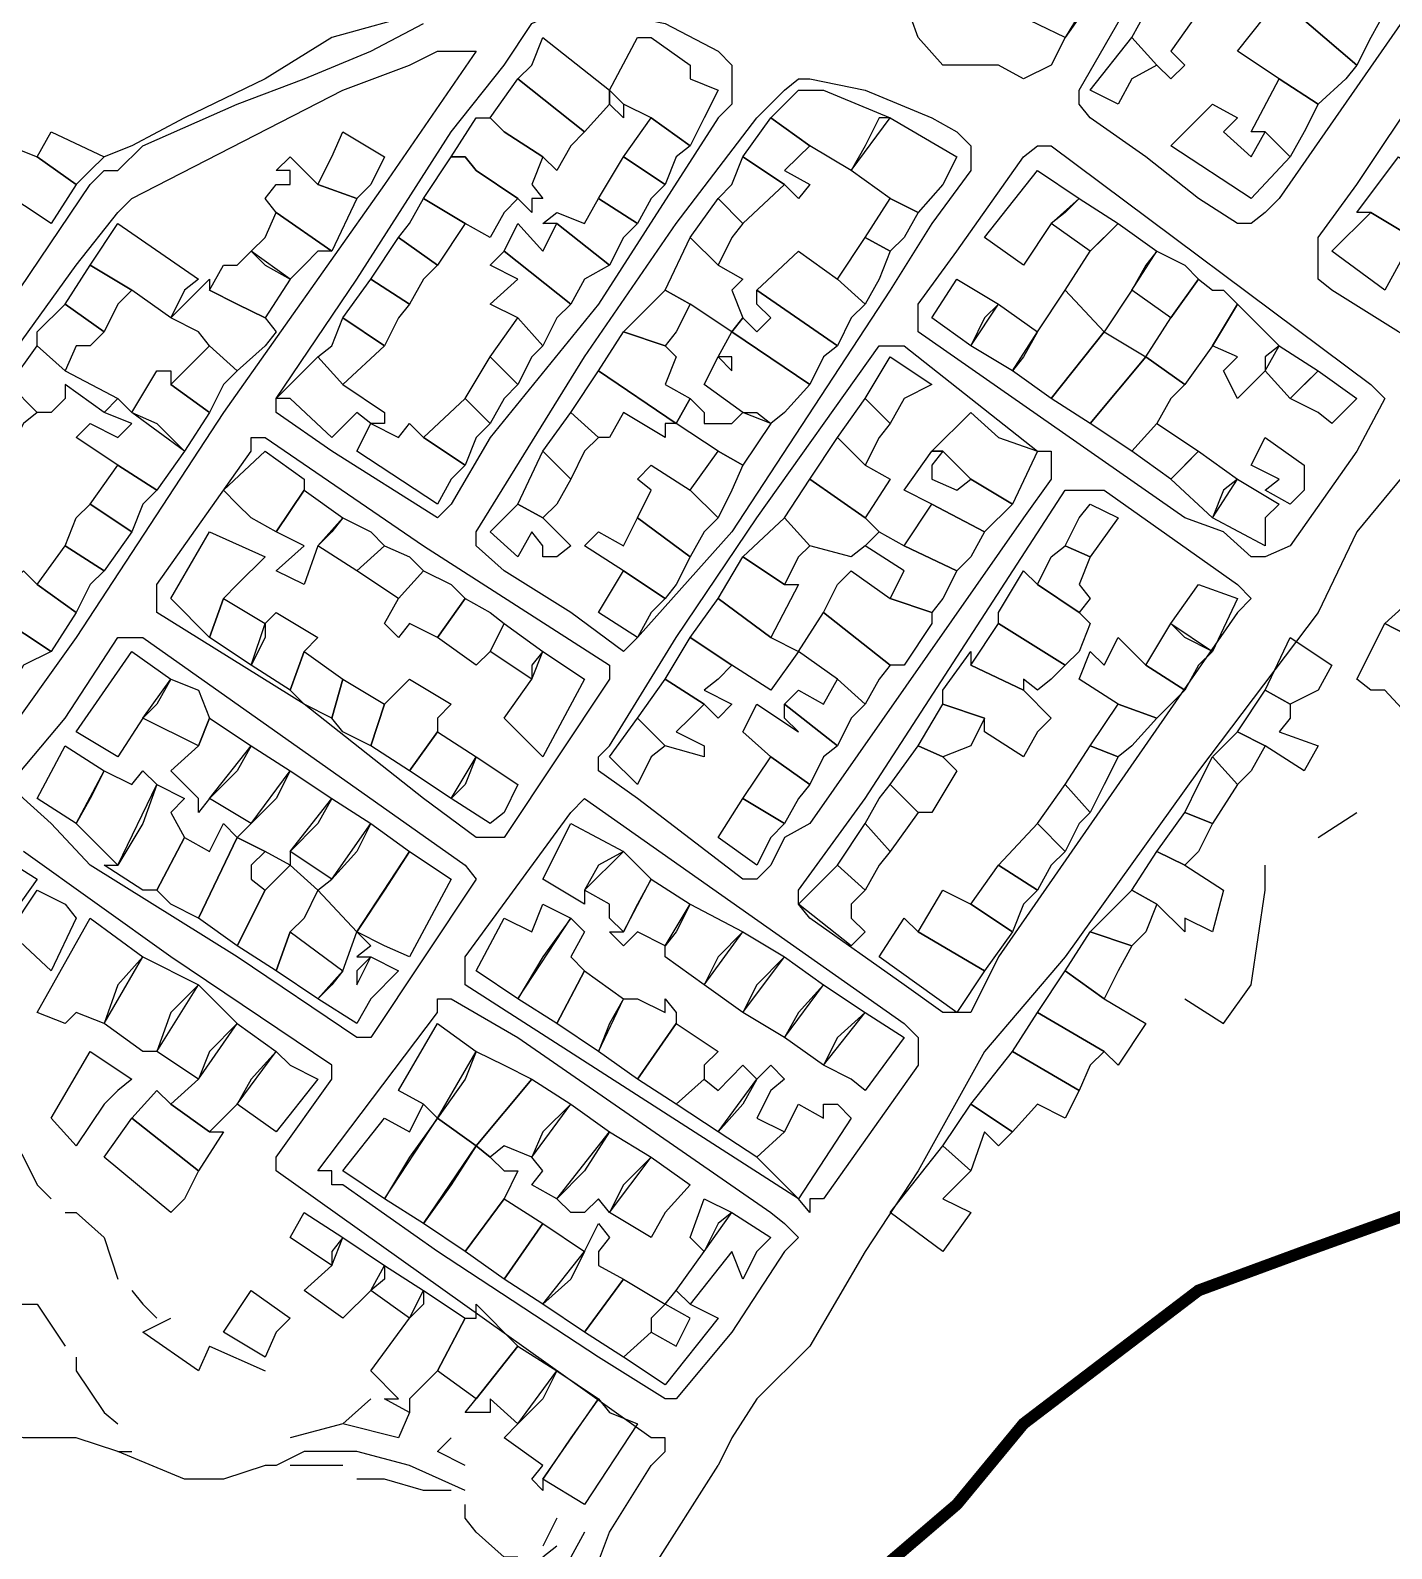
# Model space of a CAD drawing. Header units: millimetres. Extents: x -3588 to 75209, y -3737 to 38254.
# Drawn here: x 6173.3 to 6311.6, y 5231.1 to 5385.3 of the extents above; entities that cross this region are included whole.
import ezdxf

# ---------------------------------------------------------------- set-up
doc = ezdxf.new("R2010")
doc.units = ezdxf.units.MM
doc.layers.add('P', color=253, linetype='Continuous')

msp = doc.modelspace()

# ---------------------------------------------------------------- linework, layer by layer
at = {"layer": 'P'}
for points in [[(6271.627, 5381.804), (6268.81, 5381.804), (6265.978, 5381.804), (6263.449, 5384.621), (6262.041, 5388.574), (6260.616, 5389.998), (6260.616, 5392.815), (6260.616, 5393.935), (6265.978, 5402.129), (6282.366, 5426.695), (6283.774, 5427.815), (6289.135, 5429.223), (6301.266, 5422.454), (6301.266, 5417.093), (6278.413, 5384.621), (6276.988, 5381.804), (6274.172, 5380.396), (6271.627, 5381.804)], [(6291.952, 5418.501), (6297.313, 5415.684), (6278.413, 5384.621), (6273.035, 5387.166), (6290.543, 5413.14), (6283.774, 5417.093), (6286.591, 5422.454), (6291.952, 5418.501)], [(6291.952, 5368.249), (6286.591, 5372.49), (6280.941, 5376.443), (6279.821, 5377.851), (6279.821, 5379.26), (6285.182, 5388.574), (6301.266, 5411.731), (6306.915, 5419.909), (6308.051, 5419.909), (6309.46, 5419.909), (6325.832, 5408.899), (6325.832, 5407.49), (6325.832, 5404.946), (6316.229, 5391.407), (6300.146, 5368.249), (6298.737, 5366.841), (6297.313, 5365.721), (6295.905, 5365.721), (6291.952, 5368.249)], [(6346.156, 5395.36), (6350.109, 5392.815), (6351.518, 5392.815), (6351.518, 5391.407), (6350.109, 5389.998), (6344.748, 5381.804), (6340.795, 5376.443), (6332.601, 5362.888), (6327.24, 5354.71), (6323.015, 5349.349), (6321.591, 5349.349), (6312.276, 5354.71), (6305.507, 5358.935), (6304.099, 5360.071), (6304.099, 5361.48), (6304.099, 5364.296), (6308.051, 5369.674), (6321.591, 5389.998), (6332.601, 5403.537), (6335.146, 5403.537), (6340.795, 5399.585), (6346.156, 5395.36)], [(6123.705, 5368.249), (6129.354, 5375.035), (6134.715, 5383.213), (6140.093, 5388.574), (6146.862, 5393.935), (6152.223, 5395.36), (6156.464, 5396.768), (6161.826, 5396.768), (6167.187, 5398.176), (6177.909, 5396.768), (6191.464, 5395.36), (6203.883, 5395.36), (6209.245, 5393.935), (6216.014, 5392.815), (6218.559, 5392.815), (6221.391, 5391.407), (6221.391, 5389.998), (6219.967, 5389.998), (6213.197, 5387.166), (6203.883, 5384.621), (6197.114, 5380.396), (6188.92, 5376.443), (6183.559, 5373.61), (6180.742, 5372.49)], [(6309.46, 5384.621), (6308.051, 5381.804), (6300.146, 5388.574), (6301.266, 5389.998), (6301.266, 5391.407), (6304.099, 5388.574), (6306.915, 5391.407), (6310.868, 5387.166), (6309.46, 5384.621)], [(6286.591, 5387.166), (6287.727, 5389.998), (6291.952, 5387.166), (6289.135, 5383.213), (6290.543, 5381.804), (6289.135, 5380.396), (6287.727, 5381.804), (6285.182, 5384.621), (6286.591, 5387.166)], [(6306.915, 5380.396), (6304.099, 5377.851), (6300.146, 5380.396), (6295.905, 5383.213), (6300.146, 5388.574), (6308.051, 5381.804), (6306.915, 5380.396)], [(6214.606, 5335.794), (6203.883, 5342.563), (6198.234, 5346.516), (6198.234, 5347.925), (6206.428, 5360.071), (6216.014, 5375.035), (6221.391, 5381.804), (6224.208, 5386.045), (6226.753, 5387.166), (6230.978, 5387.166), (6232.114, 5387.166), (6237.763, 5386.045), (6243.124, 5383.213), (6244.533, 5381.804), (6244.533, 5380.396), (6244.533, 5377.851), (6243.124, 5376.443), (6230.978, 5357.527), (6219.967, 5343.972), (6216.014, 5337.202), (6214.606, 5335.794)], [(6171.14, 5357.527), (6179.318, 5369.674), (6180.742, 5371.082), (6182.15, 5371.082), (6184.679, 5373.61), (6194.281, 5377.851), (6201.067, 5380.396), (6207.836, 5383.213), (6213.197, 5386.045)], [(6232.114, 5379.26), (6232.114, 5377.851), (6229.569, 5375.035), (6222.8, 5380.396), (6224.208, 5381.804), (6225.328, 5384.621), (6232.114, 5379.26)], [(6241.716, 5376.443), (6240.292, 5373.61), (6236.339, 5376.443), (6233.522, 5377.851), (6232.114, 5379.26), (6234.931, 5384.621), (6236.339, 5384.621), (6240.292, 5381.804), (6240.292, 5380.396), (6243.124, 5379.26), (6241.716, 5376.443)], [(6285.182, 5380.396), (6283.774, 5377.851), (6280.941, 5379.26), (6285.182, 5384.621), (6287.727, 5381.804), (6285.182, 5380.396)], [(6165.778, 5311.516), (6153.632, 5322.239), (6152.223, 5323.647), (6152.223, 5325.071), (6163.234, 5341.155), (6177.909, 5361.48), (6182.15, 5366.841), (6183.559, 5368.249), (6205.004, 5379.26), (6211.789, 5381.804), (6214.606, 5383.213), (6217.438, 5383.213), (6218.559, 5383.213), (6209.245, 5369.674), (6192.873, 5346.516), (6177.909, 5323.647), (6170.003, 5312.636), (6168.595, 5311.516), (6167.187, 5311.516), (6165.778, 5311.516)], [(6228.161, 5326.191), (6221.391, 5330.432), (6218.559, 5332.961), (6218.559, 5334.385), (6229.569, 5352.166), (6238.883, 5365.721), (6247.077, 5376.443), (6249.894, 5379.26), (6251.302, 5380.396), (6252.439, 5380.396), (6258.088, 5379.26), (6264.857, 5376.443), (6267.402, 5375.035), (6268.81, 5373.61), (6268.81, 5372.49), (6268.81, 5371.082), (6264.857, 5365.721), (6260.616, 5358.935), (6244.533, 5334.385), (6234.931, 5323.647), (6233.522, 5322.239), (6228.161, 5326.191)], [(6228.161, 5373.61), (6226.753, 5371.082), (6225.328, 5372.49), (6221.391, 5375.035), (6219.967, 5376.443), (6222.8, 5380.396), (6229.569, 5375.035), (6228.161, 5373.61)], [(6233.522, 5377.851), (6233.522, 5376.443), (6232.114, 5377.851), (6232.114, 5379.26), (6233.522, 5377.851)], [(6258.088, 5373.61), (6256.664, 5371.082), (6252.439, 5373.61), (6248.486, 5376.443), (6249.894, 5377.851), (6251.302, 5379.26), (6253.847, 5379.26), (6260.616, 5376.443), (6259.496, 5376.443), (6258.088, 5373.61)], [(6302.69, 5375.035), (6301.266, 5372.49), (6298.737, 5375.035), (6297.313, 5375.035), (6300.146, 5380.396), (6304.099, 5377.851), (6302.69, 5375.035)], [(6294.496, 5375.035), (6297.313, 5372.49), (6298.737, 5375.035), (6301.266, 5372.49), (6297.313, 5368.249), (6289.135, 5373.61), (6293.36, 5377.851), (6295.905, 5376.443), (6294.496, 5375.035)], [(6224.208, 5368.249), (6224.208, 5366.841), (6222.8, 5368.249), (6218.559, 5371.082), (6217.438, 5372.49), (6216.014, 5372.49), (6218.559, 5376.443), (6219.967, 5376.443), (6221.391, 5375.035), (6225.328, 5372.49), (6224.208, 5369.674), (6225.328, 5368.249), (6224.208, 5368.249)], [(6238.883, 5372.49), (6237.763, 5369.674), (6233.522, 5372.49), (6236.339, 5376.443), (6240.292, 5373.61), (6238.883, 5372.49)], [(6251.302, 5372.49), (6249.894, 5371.082), (6252.439, 5369.674), (6251.302, 5368.249), (6249.894, 5369.674), (6245.653, 5372.49), (6248.486, 5376.443), (6252.439, 5373.61), (6251.302, 5372.49)], [(6265.978, 5369.674), (6263.449, 5366.841), (6260.616, 5368.249), (6256.664, 5371.082), (6260.616, 5376.443), (6267.402, 5372.49), (6265.978, 5369.674)], [(6179.318, 5371.082), (6177.909, 5369.674), (6173.956, 5372.49), (6175.365, 5375.035), (6180.742, 5372.49), (6179.318, 5371.082)], [(6207.836, 5369.674), (6206.428, 5368.249), (6202.475, 5369.674), (6203.883, 5372.49), (6205.004, 5375.035), (6209.245, 5372.49), (6207.836, 5369.674)], [(6173.956, 5372.49), (6177.909, 5369.674), (6175.365, 5365.721), (6167.187, 5371.082), (6168.595, 5373.61), (6170.003, 5372.49), (6171.14, 5373.61), (6173.956, 5372.49)], [(6294.496, 5334.385), (6290.543, 5335.794), (6263.449, 5354.71), (6263.449, 5356.118), (6263.449, 5357.527), (6267.402, 5362.888), (6274.172, 5372.49), (6275.58, 5373.61), (6276.988, 5373.61), (6309.46, 5349.349), (6310.868, 5347.925), (6308.051, 5342.563), (6301.266, 5332.961), (6298.737, 5331.841), (6297.313, 5331.841), (6294.496, 5334.385)], [(6202.475, 5369.674), (6206.428, 5368.249), (6203.883, 5362.888), (6198.234, 5366.841), (6197.114, 5368.249), (6198.234, 5369.674), (6199.642, 5369.674), (6199.642, 5371.082), (6198.234, 5371.082), (6199.642, 5372.49), (6202.475, 5369.674)], [(6221.391, 5366.841), (6219.967, 5364.296), (6217.438, 5365.721), (6213.197, 5368.249), (6216.014, 5372.49), (6217.438, 5372.49), (6218.559, 5371.082), (6222.8, 5368.249), (6221.391, 5366.841)], [(6236.339, 5368.249), (6234.931, 5365.721), (6230.978, 5368.249), (6233.522, 5372.49), (6237.763, 5369.674), (6236.339, 5368.249)], [(6244.533, 5369.674), (6245.653, 5372.49), (6249.894, 5369.674), (6245.653, 5365.721), (6243.124, 5368.249), (6244.533, 5369.674)], [(6319.062, 5364.296), (6317.638, 5361.48), (6313.685, 5364.296), (6309.46, 5366.841), (6308.051, 5366.841), (6312.276, 5372.49), (6320.47, 5366.841), (6319.062, 5364.296)], [(6278.413, 5366.841), (6276.988, 5365.721), (6274.172, 5361.48), (6270.219, 5364.296), (6275.58, 5371.082), (6279.821, 5368.249), (6278.413, 5366.841)], [(6211.789, 5365.721), (6213.197, 5368.249), (6217.438, 5365.721), (6214.606, 5361.48), (6210.653, 5364.296), (6211.789, 5365.721)], [(6233.522, 5364.296), (6232.114, 5361.48), (6226.753, 5365.721), (6225.328, 5365.721), (6226.753, 5366.841), (6229.569, 5365.721), (6230.978, 5368.249), (6234.931, 5365.721), (6233.522, 5364.296)], [(6244.533, 5364.296), (6243.124, 5361.48), (6240.292, 5364.296), (6243.124, 5368.249), (6245.653, 5365.721), (6244.533, 5364.296)], [(6262.041, 5364.296), (6260.616, 5362.888), (6258.088, 5364.296), (6260.616, 5368.249), (6263.449, 5366.841), (6262.041, 5364.296)], [(6282.366, 5364.296), (6280.941, 5362.888), (6276.988, 5365.721), (6279.821, 5368.249), (6283.774, 5365.721), (6282.366, 5364.296)], [(6202.475, 5362.888), (6201.067, 5361.48), (6199.642, 5360.071), (6195.689, 5362.888), (6197.114, 5364.296), (6198.234, 5366.841), (6203.883, 5362.888), (6202.475, 5362.888)], [(6312.276, 5361.48), (6310.868, 5358.935), (6305.507, 5362.888), (6309.46, 5366.841), (6313.685, 5364.296), (6312.276, 5361.48)], [(6188.92, 5358.935), (6187.512, 5356.118), (6183.559, 5358.935), (6179.318, 5361.48), (6182.15, 5365.721), (6190.328, 5360.071), (6188.92, 5358.935)], [(6229.569, 5360.071), (6228.161, 5357.527), (6221.391, 5362.888), (6222.8, 5365.721), (6225.328, 5362.888), (6226.753, 5365.721), (6232.114, 5361.48), (6229.569, 5360.071)], [(6286.591, 5361.48), (6285.182, 5358.935), (6282.366, 5354.71), (6278.413, 5358.935), (6280.941, 5362.888), (6283.774, 5365.721), (6287.727, 5362.888), (6286.591, 5361.48)], [(6213.197, 5360.071), (6211.789, 5357.527), (6207.836, 5360.071), (6210.653, 5364.296), (6214.606, 5361.48), (6213.197, 5360.071)], [(6243.124, 5361.48), (6245.653, 5360.071), (6244.533, 5358.935), (6245.653, 5356.118), (6244.533, 5354.71), (6240.292, 5357.527), (6237.763, 5358.935), (6240.292, 5364.296), (6243.124, 5361.48)], [(6259.496, 5360.071), (6258.088, 5357.527), (6255.255, 5360.071), (6258.088, 5364.296), (6260.616, 5362.888), (6259.496, 5360.071)], [(6197.114, 5361.48), (6199.642, 5360.071), (6197.114, 5356.118), (6194.281, 5357.527), (6191.464, 5358.935), (6192.873, 5361.48), (6194.281, 5361.48), (6195.689, 5362.888), (6197.114, 5361.48)], [(6226.753, 5356.118), (6225.328, 5353.286), (6222.8, 5356.118), (6219.967, 5357.527), (6222.8, 5360.071), (6219.967, 5361.48), (6221.391, 5362.888), (6228.161, 5357.527), (6226.753, 5356.118)], [(6256.664, 5356.118), (6255.255, 5353.286), (6247.077, 5358.935), (6251.302, 5362.888), (6255.255, 5360.071), (6258.088, 5357.527), (6256.664, 5356.118)], [(6290.543, 5361.48), (6291.952, 5360.071), (6289.135, 5356.118), (6285.182, 5358.935), (6287.727, 5362.888), (6290.543, 5361.48)], [(6182.15, 5357.527), (6180.742, 5354.71), (6176.789, 5357.527), (6179.318, 5361.48), (6183.559, 5358.935), (6182.15, 5357.527)], [(6197.114, 5353.286), (6194.281, 5350.757), (6191.464, 5353.286), (6190.328, 5354.71), (6187.512, 5356.118), (6191.464, 5360.071), (6191.464, 5358.935), (6194.281, 5357.527), (6197.114, 5356.118), (6198.234, 5354.71), (6197.114, 5353.286)], [(6210.653, 5356.118), (6209.245, 5353.286), (6205.004, 5356.118), (6207.836, 5360.071), (6211.789, 5357.527), (6210.653, 5356.118)], [(6238.883, 5354.71), (6237.763, 5353.286), (6233.522, 5354.71), (6237.763, 5358.935), (6240.292, 5357.527), (6238.883, 5354.71)], [(6253.847, 5352.166), (6252.439, 5349.349), (6244.533, 5354.71), (6245.653, 5356.118), (6247.077, 5354.71), (6248.486, 5356.118), (6247.077, 5357.527), (6247.077, 5358.935), (6255.255, 5353.286), (6253.847, 5352.166)], [(6270.219, 5356.118), (6268.81, 5353.286), (6264.857, 5356.118), (6267.402, 5360.071), (6271.627, 5357.527), (6270.219, 5356.118)], [(6282.366, 5354.71), (6276.988, 5347.925), (6273.035, 5350.757), (6275.58, 5354.71), (6278.413, 5358.935), (6282.366, 5354.71)], [(6293.36, 5358.935), (6294.496, 5358.935), (6295.905, 5357.527), (6293.36, 5353.286), (6290.543, 5349.349), (6286.591, 5352.166), (6289.135, 5356.118), (6291.952, 5360.071), (6293.36, 5358.935)], [(6179.318, 5353.286), (6177.909, 5353.286), (6176.789, 5350.757), (6173.956, 5353.286), (6173.956, 5354.71), (6176.789, 5357.527), (6180.742, 5354.71), (6179.318, 5353.286)], [(6274.172, 5352.166), (6273.035, 5350.757), (6268.81, 5353.286), (6271.627, 5357.527), (6275.58, 5354.71), (6274.172, 5352.166)], [(6298.737, 5352.166), (6298.737, 5350.757), (6295.905, 5347.925), (6294.496, 5350.757), (6295.905, 5352.166), (6293.36, 5353.286), (6295.905, 5357.527), (6300.146, 5353.286), (6298.737, 5352.166)], [(6203.883, 5353.286), (6205.004, 5356.118), (6209.245, 5353.286), (6205.004, 5349.349), (6202.475, 5352.166), (6203.883, 5353.286)], [(6224.208, 5352.166), (6222.8, 5349.349), (6219.967, 5352.166), (6222.8, 5356.118), (6225.328, 5353.286), (6224.208, 5352.166)], [(6237.763, 5353.286), (6238.883, 5352.166), (6237.763, 5349.349), (6240.292, 5347.925), (6238.883, 5345.396), (6230.978, 5350.757), (6233.522, 5354.71), (6237.763, 5353.286)], [(6249.894, 5346.516), (6248.486, 5345.396), (6245.653, 5346.516), (6241.716, 5349.349), (6243.124, 5352.166), (6244.533, 5350.757), (6244.533, 5352.166), (6243.124, 5352.166), (6244.533, 5354.71), (6252.439, 5349.349), (6249.894, 5346.516)], [(6280.941, 5345.396), (6276.988, 5347.925), (6282.366, 5354.71), (6286.591, 5352.166), (6280.941, 5345.396)], [(6176.789, 5350.757), (6182.15, 5347.925), (6180.742, 5346.516), (6176.789, 5349.349), (6176.789, 5347.925), (6175.365, 5346.516), (6173.956, 5346.516), (6171.14, 5349.349), (6173.956, 5353.286), (6176.789, 5350.757)], [(6192.873, 5349.349), (6191.464, 5346.516), (6187.512, 5349.349), (6191.464, 5353.286), (6194.281, 5350.757), (6192.873, 5349.349)], [(6249.894, 5303.322), (6248.486, 5300.506), (6247.077, 5299.097), (6245.653, 5299.097), (6234.931, 5307.275), (6230.978, 5310.108), (6230.978, 5311.516), (6232.114, 5312.636), (6238.883, 5323.647), (6247.077, 5335.794), (6259.496, 5353.286), (6260.616, 5353.286), (6262.041, 5353.286), (6275.58, 5342.563), (6276.988, 5342.563), (6276.988, 5339.747), (6274.172, 5335.794), (6252.439, 5304.747), (6249.894, 5303.322)], [(6302.69, 5349.349), (6301.266, 5347.925), (6298.737, 5350.757), (6300.146, 5353.286), (6304.099, 5350.757), (6302.69, 5349.349)], [(6209.245, 5345.396), (6207.836, 5345.396), (6206.428, 5346.516), (6203.883, 5343.972), (6199.642, 5347.925), (6198.234, 5347.925), (6202.475, 5352.166), (6205.004, 5349.349), (6209.245, 5346.516), (6209.245, 5345.396)], [(6221.391, 5347.925), (6219.967, 5345.396), (6217.438, 5347.925), (6219.967, 5352.166), (6222.8, 5349.349), (6221.391, 5347.925)], [(6262.041, 5347.925), (6260.616, 5345.396), (6258.088, 5347.925), (6260.616, 5352.166), (6264.857, 5349.349), (6262.041, 5347.925)], [(6289.135, 5347.925), (6287.727, 5345.396), (6285.182, 5342.563), (6280.941, 5345.396), (6286.591, 5352.166), (6290.543, 5349.349), (6289.135, 5347.925)], [(6187.512, 5349.349), (6191.464, 5346.516), (6188.92, 5342.563), (6183.559, 5346.516), (6186.103, 5350.757), (6187.512, 5350.757), (6187.512, 5349.349)], [(6237.763, 5345.396), (6237.763, 5343.972), (6233.522, 5346.516), (6232.114, 5343.972), (6230.978, 5343.972), (6228.161, 5346.516), (6230.978, 5350.757), (6238.883, 5345.396), (6237.763, 5345.396)], [(6304.099, 5346.516), (6301.266, 5347.925), (6304.099, 5350.757), (6308.051, 5347.925), (6305.507, 5345.396), (6304.099, 5346.516)], [(6172.548, 5345.396), (6171.14, 5342.563), (6168.595, 5345.396), (6171.14, 5349.349), (6173.956, 5346.516), (6172.548, 5345.396)], [(6186.103, 5345.396), (6188.92, 5342.563), (6186.103, 5338.61), (6182.15, 5341.155), (6177.909, 5343.972), (6179.318, 5345.396), (6182.15, 5343.972), (6183.559, 5345.396), (6180.742, 5346.516), (6182.15, 5347.925), (6183.559, 5346.516), (6186.103, 5345.396)], [(6218.559, 5343.972), (6217.438, 5341.155), (6213.197, 5343.972), (6217.438, 5347.925), (6219.967, 5345.396), (6218.559, 5343.972)], [(6229.569, 5342.563), (6228.161, 5339.747), (6225.328, 5342.563), (6228.161, 5346.516), (6230.978, 5343.972), (6229.569, 5342.563)], [(6247.077, 5346.516), (6248.486, 5345.396), (6245.653, 5341.155), (6243.124, 5342.563), (6238.883, 5345.396), (6240.292, 5347.925), (6241.716, 5346.516), (6241.716, 5345.396), (6243.124, 5345.396), (6244.533, 5345.396), (6245.653, 5346.516), (6247.077, 5346.516)], [(6259.496, 5343.972), (6258.088, 5341.155), (6255.255, 5343.972), (6258.088, 5347.925), (6260.616, 5345.396), (6259.496, 5343.972)], [(6271.627, 5343.972), (6275.58, 5342.563), (6273.035, 5337.202), (6268.81, 5339.747), (6265.978, 5342.563), (6264.857, 5342.563), (6268.81, 5346.516), (6271.627, 5343.972)], [(6216.014, 5339.747), (6214.606, 5337.202), (6206.428, 5342.563), (6207.836, 5345.396), (6210.653, 5343.972), (6211.789, 5345.396), (6213.197, 5343.972), (6217.438, 5341.155), (6216.014, 5339.747)], [(6290.543, 5341.155), (6289.135, 5339.747), (6285.182, 5342.563), (6287.727, 5345.396), (6291.952, 5342.563), (6290.543, 5341.155)], [(6218.559, 5303.322), (6213.197, 5307.275), (6201.067, 5316.877), (6186.103, 5326.191), (6186.103, 5327.6), (6186.103, 5329.024), (6195.689, 5342.563), (6195.689, 5343.972), (6197.114, 5343.972), (6213.197, 5332.961), (6232.114, 5320.83), (6232.114, 5319.422), (6221.391, 5303.322), (6219.967, 5303.322), (6218.559, 5303.322)], [(6258.088, 5341.155), (6260.616, 5339.747), (6258.088, 5335.794), (6252.439, 5339.747), (6255.255, 5343.972), (6258.088, 5341.155)], [(6302.69, 5338.61), (6301.266, 5337.202), (6298.737, 5338.61), (6300.146, 5339.747), (6297.313, 5341.155), (6298.737, 5343.972), (6302.69, 5341.155), (6302.69, 5338.61)], [(6198.234, 5334.385), (6195.689, 5335.794), (6194.281, 5337.202), (6192.873, 5338.61), (6197.114, 5342.563), (6201.067, 5339.747), (6201.067, 5338.61), (6198.234, 5334.385)], [(6226.753, 5337.202), (6225.328, 5335.794), (6222.8, 5337.202), (6225.328, 5342.563), (6228.161, 5339.747), (6226.753, 5337.202)], [(6244.533, 5338.61), (6243.124, 5335.794), (6240.292, 5338.61), (6243.124, 5342.563), (6245.653, 5341.155), (6244.533, 5338.61)], [(6314.821, 5342.563), (6308.051, 5334.385), (6304.099, 5326.191), (6291.952, 5310.108), (6278.413, 5291.191), (6270.219, 5281.589), (6263.449, 5269.458), (6258.088, 5261.264), (6252.439, 5251.662), (6247.077, 5246.301), (6244.533, 5242.348), (6243.124, 5239.531)], [(6264.857, 5341.155), (6264.857, 5339.747), (6267.402, 5338.61), (6268.81, 5339.747), (6273.035, 5337.202), (6270.219, 5334.385), (6264.857, 5337.202), (6262.041, 5338.61), (6264.857, 5342.563), (6265.978, 5342.563), (6264.857, 5341.155)], [(6294.496, 5338.61), (6293.36, 5335.794), (6289.135, 5339.747), (6291.952, 5342.563), (6295.905, 5339.747), (6294.496, 5338.61)], [(6184.679, 5337.202), (6183.559, 5334.385), (6179.318, 5337.202), (6182.15, 5341.155), (6186.103, 5338.61), (6184.679, 5337.202)], [(6241.716, 5334.385), (6240.292, 5331.841), (6234.931, 5335.794), (6236.339, 5338.61), (6234.931, 5339.747), (6236.339, 5341.155), (6240.292, 5338.61), (6243.124, 5335.794), (6241.716, 5334.385)], [(6258.088, 5335.794), (6259.496, 5334.385), (6258.088, 5332.961), (6256.664, 5331.841), (6252.439, 5332.961), (6249.894, 5335.794), (6252.439, 5339.747), (6258.088, 5335.794)], [(6298.737, 5335.794), (6298.737, 5332.961), (6293.36, 5335.794), (6295.905, 5339.747), (6300.146, 5337.202), (6298.737, 5335.794)], [(6203.883, 5334.385), (6202.475, 5332.961), (6201.067, 5329.024), (6198.234, 5330.432), (6201.067, 5332.961), (6198.234, 5334.385), (6201.067, 5338.61), (6205.004, 5335.794), (6203.883, 5334.385)], [(6271.627, 5291.191), (6268.81, 5285.542), (6267.402, 5285.542), (6265.978, 5285.542), (6262.041, 5288.375), (6252.439, 5295.144), (6251.302, 5296.553), (6251.302, 5297.961), (6258.088, 5307.275), (6278.413, 5338.61), (6279.821, 5338.61), (6280.941, 5338.61), (6282.366, 5338.61), (6295.905, 5329.024), (6297.313, 5327.6), (6295.905, 5326.191), (6271.627, 5291.191)], [(6179.318, 5337.202), (6183.559, 5334.385), (6180.742, 5330.432), (6176.789, 5332.961), (6177.909, 5335.794), (6179.318, 5337.202)], [(6207.836, 5334.385), (6209.245, 5332.961), (6206.428, 5330.432), (6202.475, 5332.961), (6205.004, 5335.794), (6207.836, 5334.385)], [(6225.328, 5335.794), (6228.161, 5332.961), (6226.753, 5331.841), (6225.328, 5331.841), (6225.328, 5332.961), (6224.208, 5334.385), (6222.8, 5331.841), (6219.967, 5334.385), (6222.8, 5337.202), (6225.328, 5335.794)], [(6238.883, 5329.024), (6237.763, 5327.6), (6233.522, 5330.432), (6229.569, 5332.961), (6230.978, 5334.385), (6233.522, 5332.961), (6234.931, 5335.794), (6240.292, 5331.841), (6238.883, 5329.024)], [(6251.302, 5331.841), (6249.894, 5329.024), (6245.653, 5331.841), (6249.894, 5335.794), (6252.439, 5332.961), (6251.302, 5331.841)], [(6268.81, 5331.841), (6267.402, 5330.432), (6262.041, 5332.961), (6264.857, 5337.202), (6270.219, 5334.385), (6268.81, 5331.841)], [(6279.821, 5335.794), (6280.941, 5337.202), (6283.774, 5335.794), (6280.941, 5331.841), (6278.413, 5332.961), (6279.821, 5335.794)], [(6194.281, 5329.024), (6192.873, 5327.6), (6191.464, 5323.647), (6187.512, 5327.6), (6191.464, 5334.385), (6197.114, 5331.841), (6194.281, 5329.024)], [(6265.978, 5327.6), (6264.857, 5326.191), (6260.616, 5327.6), (6262.041, 5330.432), (6258.088, 5332.961), (6259.496, 5334.385), (6262.041, 5332.961), (6267.402, 5330.432), (6265.978, 5327.6)], [(6179.318, 5329.024), (6177.909, 5326.191), (6173.956, 5329.024), (6176.789, 5332.961), (6180.742, 5330.432), (6179.318, 5329.024)], [(6211.789, 5331.841), (6213.197, 5330.432), (6210.653, 5327.6), (6206.428, 5330.432), (6209.245, 5332.961), (6211.789, 5331.841)], [(6276.988, 5331.841), (6278.413, 5332.961), (6280.941, 5331.841), (6279.821, 5329.024), (6280.941, 5327.6), (6279.821, 5326.191), (6275.58, 5329.024), (6276.988, 5331.841)], [(6249.894, 5329.024), (6251.302, 5329.024), (6248.486, 5323.647), (6243.124, 5327.6), (6245.653, 5331.841), (6249.894, 5329.024)], [(6323.015, 5320.83), (6321.591, 5318.286), (6319.062, 5320.83), (6310.868, 5325.071), (6313.685, 5327.6), (6313.685, 5329.024), (6314.821, 5331.841), (6314.821, 5330.432), (6320.47, 5327.6), (6325.832, 5323.647), (6324.423, 5323.647), (6323.015, 5320.83)], [(6173.956, 5329.024), (6177.909, 5326.191), (6175.365, 5322.239), (6167.187, 5327.6), (6168.595, 5329.024), (6168.595, 5330.432), (6171.14, 5329.024), (6172.548, 5330.432), (6173.956, 5329.024)], [(6216.014, 5329.024), (6217.438, 5327.6), (6214.606, 5323.647), (6211.789, 5325.071), (6210.653, 5323.647), (6209.245, 5325.071), (6210.653, 5327.6), (6213.197, 5330.432), (6216.014, 5329.024)], [(6236.339, 5326.191), (6234.931, 5323.647), (6230.978, 5326.191), (6233.522, 5330.432), (6237.763, 5327.6), (6236.339, 5326.191)], [(6255.255, 5329.024), (6256.664, 5330.432), (6260.616, 5327.6), (6264.857, 5326.191), (6264.857, 5325.071), (6262.041, 5320.83), (6260.616, 5320.83), (6253.847, 5326.191), (6255.255, 5329.024)], [(6279.821, 5322.239), (6278.413, 5320.83), (6271.627, 5325.071), (6271.627, 5326.191), (6274.172, 5330.432), (6275.58, 5329.024), (6279.821, 5326.191), (6280.941, 5325.071), (6279.821, 5322.239)], [(6290.543, 5323.647), (6289.135, 5325.071), (6291.952, 5329.024), (6295.905, 5327.6), (6293.36, 5322.239), (6290.543, 5323.647)], [(6172.548, 5320.83), (6171.14, 5318.286), (6168.595, 5320.83), (6170.003, 5323.647), (6167.187, 5325.071), (6165.778, 5326.191), (6167.187, 5327.6), (6175.365, 5322.239), (6172.548, 5320.83)], [(6197.114, 5323.647), (6195.689, 5320.83), (6191.464, 5323.647), (6192.873, 5327.6), (6197.114, 5325.071), (6197.114, 5323.647)], [(6219.967, 5326.191), (6221.391, 5325.071), (6219.967, 5322.239), (6218.559, 5320.83), (6214.606, 5323.647), (6217.438, 5327.6), (6219.967, 5326.191)], [(6248.486, 5323.647), (6251.302, 5322.239), (6248.486, 5318.286), (6244.533, 5320.83), (6240.292, 5323.647), (6243.124, 5327.6), (6248.486, 5323.647)], [(6202.475, 5323.647), (6201.067, 5322.239), (6199.642, 5318.286), (6195.689, 5320.83), (6197.114, 5325.071), (6198.234, 5326.191), (6202.475, 5323.647)], [(6224.208, 5320.83), (6224.208, 5319.422), (6219.967, 5322.239), (6221.391, 5325.071), (6225.328, 5322.239), (6224.208, 5320.83)], [(6259.496, 5319.422), (6258.088, 5316.877), (6255.255, 5319.422), (6251.302, 5322.239), (6253.847, 5326.191), (6260.616, 5320.83), (6259.496, 5319.422)], [(6276.988, 5319.422), (6275.58, 5318.286), (6274.172, 5319.422), (6274.172, 5318.286), (6268.81, 5320.83), (6271.627, 5325.071), (6278.413, 5320.83), (6276.988, 5319.422)], [(6291.952, 5320.83), (6290.543, 5318.286), (6286.591, 5320.83), (6289.135, 5325.071), (6293.36, 5322.239), (6291.952, 5320.83)], [(6316.229, 5316.877), (6314.821, 5314.061), (6310.868, 5318.286), (6309.46, 5318.286), (6308.051, 5319.422), (6310.868, 5325.071), (6319.062, 5320.83), (6316.229, 5316.877)], [(6206.428, 5282.997), (6194.281, 5291.191), (6179.318, 5300.506), (6175.365, 5304.747), (6172.548, 5307.275), (6171.14, 5308.699), (6176.789, 5315.469), (6182.15, 5323.647), (6183.559, 5323.647), (6184.679, 5323.647), (6217.438, 5300.506), (6218.559, 5299.097), (6207.836, 5282.997), (6206.428, 5282.997)], [(6243.124, 5319.422), (6241.716, 5318.286), (6244.533, 5316.877), (6243.124, 5315.469), (6241.716, 5316.877), (6237.763, 5319.422), (6240.292, 5323.647), (6244.533, 5320.83), (6243.124, 5319.422)], [(6286.591, 5320.83), (6290.543, 5318.286), (6287.727, 5315.469), (6283.774, 5316.877), (6279.821, 5319.422), (6280.941, 5322.239), (6282.366, 5320.83), (6283.774, 5323.647), (6286.591, 5320.83)], [(6304.099, 5318.286), (6301.266, 5316.877), (6298.737, 5318.286), (6301.266, 5323.647), (6305.507, 5320.83), (6304.099, 5318.286)], [(6186.103, 5316.877), (6184.679, 5315.469), (6182.15, 5311.516), (6177.909, 5314.061), (6183.559, 5322.239), (6187.512, 5319.422), (6186.103, 5316.877)], [(6201.067, 5316.877), (6199.642, 5318.286), (6201.067, 5322.239), (6205.004, 5319.422), (6203.883, 5315.469), (6201.067, 5316.877)], [(6222.8, 5314.061), (6221.391, 5315.469), (6224.208, 5319.422), (6225.328, 5322.239), (6229.569, 5319.422), (6225.328, 5311.516), (6222.8, 5314.061)], [(6275.58, 5314.061), (6274.172, 5311.516), (6270.219, 5314.061), (6270.219, 5315.469), (6265.978, 5316.877), (6265.978, 5318.286), (6268.81, 5322.239), (6268.81, 5320.83), (6274.172, 5318.286), (6276.988, 5315.469), (6275.58, 5314.061)], [(6190.328, 5318.286), (6191.464, 5315.469), (6190.328, 5312.636), (6184.679, 5315.469), (6187.512, 5319.422), (6190.328, 5318.286)], [(6205.004, 5314.061), (6203.883, 5315.469), (6205.004, 5319.422), (6209.245, 5316.877), (6207.836, 5312.636), (6205.004, 5314.061)], [(6214.606, 5315.469), (6214.606, 5314.061), (6211.789, 5310.108), (6207.836, 5312.636), (6209.245, 5316.877), (6211.789, 5319.422), (6216.014, 5316.877), (6214.606, 5315.469)], [(6240.292, 5315.469), (6238.883, 5314.061), (6241.716, 5312.636), (6241.716, 5311.516), (6237.763, 5312.636), (6234.931, 5315.469), (6237.763, 5319.422), (6241.716, 5316.877), (6240.292, 5315.469)], [(6256.664, 5315.469), (6255.255, 5312.636), (6249.894, 5316.877), (6251.302, 5318.286), (6253.847, 5316.877), (6255.255, 5319.422), (6258.088, 5316.877), (6256.664, 5315.469)], [(6301.266, 5315.469), (6300.146, 5314.061), (6304.099, 5312.636), (6302.69, 5310.108), (6298.737, 5312.636), (6295.905, 5314.061), (6298.737, 5318.286), (6301.266, 5316.877), (6301.266, 5315.469)], [(6253.847, 5311.516), (6252.439, 5308.699), (6248.486, 5311.516), (6245.653, 5314.061), (6247.077, 5316.877), (6251.302, 5314.061), (6249.894, 5315.469), (6249.894, 5316.877), (6255.255, 5312.636), (6253.847, 5311.516)], [(6268.81, 5312.636), (6265.978, 5311.516), (6263.449, 5312.636), (6265.978, 5316.877), (6270.219, 5315.469), (6268.81, 5312.636)], [(6285.182, 5312.636), (6283.774, 5311.516), (6280.941, 5312.636), (6283.774, 5316.877), (6287.727, 5315.469), (6285.182, 5312.636)], [(6194.281, 5310.108), (6191.464, 5307.275), (6190.328, 5305.867), (6190.328, 5307.275), (6187.512, 5310.108), (6190.328, 5312.636), (6191.464, 5315.469), (6195.689, 5312.636), (6194.281, 5310.108)], [(6236.339, 5311.516), (6234.931, 5308.699), (6232.114, 5311.516), (6234.931, 5315.469), (6237.763, 5312.636), (6236.339, 5311.516)], [(6179.318, 5307.275), (6177.909, 5304.747), (6173.956, 5307.275), (6176.789, 5312.636), (6180.742, 5310.108), (6179.318, 5307.275)], [(6198.234, 5307.275), (6195.689, 5304.747), (6191.464, 5307.275), (6195.689, 5312.636), (6199.642, 5310.108), (6198.234, 5307.275)], [(6217.438, 5308.699), (6216.014, 5307.275), (6211.789, 5310.108), (6214.606, 5314.061), (6218.559, 5311.516), (6217.438, 5308.699)], [(6265.978, 5311.516), (6267.402, 5310.108), (6264.857, 5305.867), (6263.449, 5305.867), (6260.616, 5308.699), (6263.449, 5312.636), (6265.978, 5311.516)], [(6282.366, 5308.699), (6280.941, 5305.867), (6278.413, 5308.699), (6280.941, 5312.636), (6283.774, 5311.516), (6282.366, 5308.699)], [(6297.313, 5310.108), (6295.905, 5308.699), (6293.36, 5311.516), (6295.905, 5314.061), (6298.737, 5312.636), (6297.313, 5310.108)], [(6221.391, 5305.867), (6219.967, 5304.747), (6216.014, 5307.275), (6218.559, 5311.516), (6222.8, 5308.699), (6221.391, 5305.867)], [(6251.302, 5307.275), (6249.894, 5304.747), (6245.653, 5307.275), (6248.486, 5311.516), (6252.439, 5308.699), (6251.302, 5307.275)], [(6291.952, 5308.699), (6293.36, 5311.516), (6295.905, 5308.699), (6293.36, 5304.747), (6290.543, 5305.867), (6291.952, 5308.699)], [(6184.679, 5304.747), (6182.15, 5300.506), (6177.909, 5304.747), (6180.742, 5310.108), (6183.559, 5308.699), (6184.679, 5310.108), (6186.103, 5308.699), (6184.679, 5304.747)], [(6202.475, 5304.747), (6199.642, 5301.914), (6199.642, 5300.506), (6197.114, 5301.914), (6194.281, 5303.322), (6195.689, 5304.747), (6199.642, 5310.108), (6203.883, 5307.275), (6202.475, 5304.747)], [(6184.679, 5297.961), (6180.742, 5300.506), (6182.15, 5300.506), (6186.103, 5308.699), (6188.92, 5307.275), (6187.512, 5305.867), (6188.92, 5303.322), (6186.103, 5297.961), (6184.679, 5297.961)], [(6259.496, 5307.275), (6260.616, 5308.699), (6263.449, 5305.867), (6260.616, 5301.914), (6258.088, 5304.747), (6259.496, 5307.275)], [(6279.821, 5304.747), (6278.413, 5301.914), (6275.58, 5304.747), (6278.413, 5308.699), (6280.941, 5305.867), (6279.821, 5304.747)], [(6206.428, 5301.914), (6203.883, 5299.097), (6199.642, 5301.914), (6203.883, 5307.275), (6207.836, 5304.747), (6206.428, 5301.914)], [(6252.439, 5266.626), (6252.439, 5265.217), (6251.302, 5266.626), (6217.438, 5288.375), (6217.438, 5289.783), (6217.438, 5291.191), (6228.161, 5305.867), (6229.569, 5307.275), (6262.041, 5284.422), (6263.449, 5282.997), (6263.449, 5281.589), (6263.449, 5280.181), (6253.847, 5266.626), (6252.439, 5266.626)], [(6248.486, 5303.322), (6247.077, 5300.506), (6243.124, 5303.322), (6245.653, 5307.275), (6249.894, 5304.747), (6248.486, 5303.322)], [(6291.952, 5301.914), (6290.543, 5300.506), (6287.727, 5301.914), (6290.543, 5305.867), (6293.36, 5304.747), (6291.952, 5301.914)], [(6304.099, 5303.322), (6308.051, 5305.867)], [(6171.14, 5295.144), (6170.003, 5292.312), (6165.778, 5300.506), (6167.187, 5303.322), (6173.956, 5299.097), (6171.14, 5295.144)], [(6187.512, 5296.553), (6186.103, 5297.961), (6188.92, 5303.322), (6191.464, 5301.914), (6192.873, 5304.747), (6194.281, 5303.322), (6190.328, 5295.144), (6187.512, 5296.553)], [(6195.689, 5300.506), (6195.689, 5299.097), (6197.114, 5297.961), (6194.281, 5292.312), (6190.328, 5295.144), (6194.281, 5303.322), (6197.114, 5301.914), (6195.689, 5300.506)], [(6209.245, 5297.961), (6206.428, 5293.736), (6202.475, 5297.961), (6203.883, 5299.097), (6207.836, 5304.747), (6211.789, 5301.914), (6209.245, 5297.961)], [(6230.978, 5300.506), (6229.569, 5297.961), (6229.569, 5296.553), (6225.328, 5299.097), (6228.161, 5304.747), (6233.522, 5301.914), (6230.978, 5300.506)], [(6259.496, 5300.506), (6258.088, 5297.961), (6255.255, 5300.506), (6258.088, 5304.747), (6260.616, 5301.914), (6259.496, 5300.506)], [(6276.988, 5300.506), (6275.58, 5297.961), (6271.627, 5300.506), (6275.58, 5304.747), (6278.413, 5301.914), (6276.988, 5300.506)], [(6229.569, 5225.976), (6232.114, 5232.762), (6236.339, 5239.531), (6237.763, 5240.94), (6237.763, 5242.348), (6236.339, 5242.348), (6198.234, 5269.458), (6198.234, 5270.867), (6203.883, 5278.772), (6203.883, 5280.181), (6187.512, 5291.191), (6172.548, 5301.914)], [(6209.245, 5292.312), (6206.428, 5293.736), (6211.789, 5301.914), (6216.014, 5299.097), (6211.789, 5291.191), (6209.245, 5292.312)], [(6234.931, 5296.553), (6233.522, 5293.736), (6232.114, 5295.144), (6232.114, 5296.553), (6229.569, 5297.961), (6233.522, 5301.914), (6236.339, 5299.097), (6234.931, 5296.553)], [(6290.543, 5300.506), (6294.496, 5297.961), (6293.36, 5293.736), (6290.543, 5295.144), (6290.543, 5293.736), (6287.727, 5296.553), (6285.182, 5297.961), (6287.727, 5301.914), (6290.543, 5300.506)], [(6201.067, 5295.144), (6199.642, 5293.736), (6198.234, 5289.783), (6194.281, 5292.312), (6197.114, 5297.961), (6199.642, 5300.506), (6202.475, 5297.961), (6201.067, 5295.144)], [(6256.664, 5296.553), (6256.664, 5295.144), (6258.088, 5293.736), (6256.664, 5292.312), (6251.302, 5296.553), (6255.255, 5300.506), (6258.088, 5297.961), (6256.664, 5296.553)], [(6274.172, 5296.553), (6273.035, 5293.736), (6268.81, 5296.553), (6271.627, 5300.506), (6275.58, 5297.961), (6274.172, 5296.553)], [(6290.543, 5286.95), (6294.496, 5284.422), (6297.313, 5288.375), (6298.737, 5297.961), (6298.737, 5300.506)], [(6238.883, 5293.736), (6237.763, 5292.312), (6234.931, 5293.736), (6233.522, 5292.312), (6232.114, 5293.736), (6233.522, 5293.736), (6236.339, 5299.097), (6240.292, 5296.553), (6238.883, 5293.736)], [(6176.789, 5296.553), (6177.909, 5295.144), (6175.365, 5289.783), (6171.14, 5293.736), (6173.956, 5297.961), (6176.789, 5296.553)], [(6268.81, 5296.553), (6273.035, 5293.736), (6270.219, 5289.783), (6263.449, 5293.736), (6265.978, 5297.961), (6268.81, 5296.553)], [(6286.591, 5293.736), (6285.182, 5292.312), (6280.941, 5293.736), (6285.182, 5297.961), (6287.727, 5296.553), (6286.591, 5293.736)], [(6225.328, 5291.191), (6222.8, 5286.95), (6218.559, 5289.783), (6221.391, 5295.144), (6224.208, 5293.736), (6225.328, 5296.553), (6228.161, 5295.144), (6225.328, 5291.191)], [(6243.124, 5291.191), (6241.716, 5288.375), (6237.763, 5291.191), (6237.763, 5292.312), (6240.292, 5296.553), (6245.653, 5293.736), (6243.124, 5291.191)], [(6182.15, 5288.375), (6180.742, 5284.422), (6177.909, 5285.542), (6176.789, 5284.422), (6173.956, 5285.542), (6179.318, 5295.144), (6184.679, 5291.191), (6182.15, 5288.375)], [(6226.753, 5284.422), (6222.8, 5286.95), (6228.161, 5295.144), (6229.569, 5293.736), (6228.161, 5291.191), (6229.569, 5289.783), (6226.753, 5284.422)], [(6263.449, 5293.736), (6270.219, 5289.783), (6267.402, 5285.542), (6259.496, 5291.191), (6262.041, 5295.144), (6263.449, 5293.736)], [(6203.883, 5288.375), (6202.475, 5286.95), (6198.234, 5289.783), (6199.642, 5293.736), (6205.004, 5289.783), (6203.883, 5288.375)], [(6207.836, 5286.95), (6206.428, 5284.422), (6202.475, 5286.95), (6205.004, 5289.783), (6206.428, 5293.736), (6207.836, 5292.312), (6206.428, 5291.191), (6207.836, 5291.191), (6206.428, 5289.783), (6206.428, 5288.375), (6207.836, 5291.191), (6210.653, 5289.783), (6207.836, 5286.95)], [(6247.077, 5288.375), (6245.653, 5285.542), (6241.716, 5288.375), (6245.653, 5293.736), (6249.894, 5291.191), (6247.077, 5288.375)], [(6283.774, 5289.783), (6282.366, 5286.95), (6278.413, 5289.783), (6280.941, 5293.736), (6285.182, 5292.312), (6283.774, 5289.783)], [(6187.512, 5285.542), (6186.103, 5281.589), (6184.679, 5281.589), (6180.742, 5284.422), (6184.679, 5291.191), (6190.328, 5288.375), (6187.512, 5285.542)], [(6251.302, 5285.542), (6249.894, 5282.997), (6245.653, 5285.542), (6249.894, 5291.191), (6253.847, 5288.375), (6251.302, 5285.542)], [(6232.114, 5284.422), (6230.978, 5281.589), (6226.753, 5284.422), (6229.569, 5289.783), (6233.522, 5286.95), (6232.114, 5284.422)], [(6282.366, 5286.95), (6286.591, 5284.422), (6283.774, 5280.181), (6282.366, 5281.589), (6275.58, 5285.542), (6278.413, 5289.783), (6282.366, 5286.95)], [(6191.464, 5281.589), (6190.328, 5278.772), (6186.103, 5281.589), (6190.328, 5288.375), (6194.281, 5284.422), (6191.464, 5281.589)], [(6255.255, 5282.997), (6253.847, 5280.181), (6249.894, 5282.997), (6253.847, 5288.375), (6258.088, 5285.542), (6255.255, 5282.997)], [(6203.883, 5268.05), (6203.883, 5269.458), (6202.475, 5269.458), (6214.606, 5285.542), (6214.606, 5286.95), (6216.014, 5286.95), (6222.8, 5282.997), (6248.486, 5265.217), (6249.894, 5264.097), (6251.302, 5262.673), (6249.894, 5261.264), (6244.533, 5253.087), (6238.883, 5246.301), (6237.763, 5246.301), (6230.978, 5250.542), (6214.606, 5261.264), (6205.004, 5268.05), (6203.883, 5268.05)], [(6238.883, 5284.422), (6234.931, 5278.772), (6230.978, 5281.589), (6233.522, 5286.95), (6234.931, 5286.95), (6237.763, 5285.542), (6237.763, 5286.95), (6238.883, 5285.542), (6238.883, 5284.422)], [(6256.664, 5278.772), (6253.847, 5280.181), (6258.088, 5285.542), (6262.041, 5282.997), (6258.088, 5277.636), (6256.664, 5278.772)], [(6280.941, 5280.181), (6279.821, 5277.636), (6273.035, 5281.589), (6275.58, 5285.542), (6282.366, 5281.589), (6280.941, 5280.181)], [(6195.689, 5278.772), (6194.281, 5276.228), (6191.464, 5273.411), (6187.512, 5276.228), (6190.328, 5278.772), (6194.281, 5284.422), (6198.234, 5281.589), (6195.689, 5278.772)], [(6217.438, 5278.772), (6214.606, 5274.82), (6213.197, 5276.228), (6210.653, 5277.636), (6214.606, 5284.422), (6218.559, 5281.589), (6217.438, 5278.772)], [(6241.716, 5280.181), (6241.716, 5278.772), (6238.883, 5276.228), (6234.931, 5278.772), (6238.883, 5284.422), (6243.124, 5281.589), (6241.716, 5280.181)], [(6182.15, 5277.636), (6180.742, 5276.228), (6177.909, 5271.987), (6175.365, 5274.82), (6179.318, 5281.589), (6183.559, 5278.772), (6182.15, 5277.636)], [(6199.642, 5280.181), (6202.475, 5278.772), (6198.234, 5273.411), (6194.281, 5276.228), (6198.234, 5281.589), (6199.642, 5280.181)], [(6221.391, 5280.181), (6224.208, 5278.772), (6218.559, 5271.987), (6214.606, 5274.82), (6218.559, 5281.589), (6221.391, 5280.181)], [(6245.653, 5276.228), (6243.124, 5273.411), (6238.883, 5276.228), (6241.716, 5278.772), (6243.124, 5277.636), (6245.653, 5280.181), (6247.077, 5278.772), (6245.653, 5276.228)], [(6248.486, 5277.636), (6247.077, 5274.82), (6249.894, 5273.411), (6247.077, 5270.867), (6243.124, 5273.411), (6247.077, 5278.772), (6248.486, 5280.181), (6249.894, 5278.772), (6248.486, 5277.636)], [(6279.821, 5277.636), (6278.413, 5274.82), (6275.58, 5276.228), (6273.035, 5273.411), (6268.81, 5276.228), (6273.035, 5281.589), (6279.821, 5277.636)], [(6225.328, 5273.411), (6224.208, 5270.867), (6221.391, 5271.987), (6219.967, 5270.867), (6218.559, 5271.987), (6224.208, 5278.772), (6228.161, 5276.228), (6225.328, 5273.411)], [(6187.512, 5276.228), (6191.464, 5273.411), (6192.873, 5273.411), (6190.328, 5269.458), (6183.559, 5274.82), (6186.103, 5277.636), (6187.512, 5276.228)], [(6211.789, 5270.867), (6209.245, 5266.626), (6205.004, 5269.458), (6209.245, 5274.82), (6211.789, 5273.411), (6213.197, 5276.228), (6214.606, 5274.82), (6211.789, 5270.867)], [(6229.569, 5269.458), (6226.753, 5266.626), (6224.208, 5268.05), (6225.328, 5269.458), (6224.208, 5270.867), (6228.161, 5276.228), (6232.114, 5273.411), (6229.569, 5269.458)], [(6255.255, 5276.228), (6256.664, 5274.82), (6251.302, 5266.626), (6247.077, 5270.867), (6249.894, 5273.411), (6251.302, 5276.228), (6253.847, 5274.82), (6253.847, 5276.228), (6255.255, 5276.228)], [(6273.035, 5273.411), (6271.627, 5271.987), (6270.219, 5273.411), (6268.81, 5269.458), (6265.978, 5271.987), (6268.81, 5276.228), (6273.035, 5273.411)], [(6171.14, 5274.82), (6171.14, 5273.411), (6172.548, 5270.867), (6173.956, 5268.05), (6175.365, 5266.626)], [(6188.92, 5266.626), (6187.512, 5265.217), (6180.742, 5270.867), (6183.559, 5274.82), (6190.328, 5269.458), (6188.92, 5266.626)], [(6216.014, 5268.05), (6213.197, 5264.097), (6209.245, 5266.626), (6214.606, 5274.82), (6218.559, 5271.987), (6216.014, 5268.05)], [(6233.522, 5268.05), (6232.114, 5265.217), (6230.978, 5266.626), (6229.569, 5265.217), (6228.161, 5265.217), (6226.753, 5266.626), (6232.114, 5273.411), (6236.339, 5270.867), (6233.522, 5268.05)], [(6221.391, 5269.458), (6222.8, 5269.458), (6221.391, 5266.626), (6217.438, 5261.264), (6213.197, 5264.097), (6218.559, 5271.987), (6219.967, 5270.867), (6221.391, 5269.458)], [(6268.81, 5269.458), (6265.978, 5266.626), (6268.81, 5265.217), (6265.978, 5261.264), (6260.616, 5265.217), (6265.978, 5271.987), (6268.81, 5269.458)], [(6237.763, 5265.217), (6236.339, 5262.673), (6232.114, 5265.217), (6236.339, 5270.867), (6240.292, 5268.05), (6237.763, 5265.217)], [(6225.328, 5264.097), (6221.391, 5258.448), (6217.438, 5261.264), (6221.391, 5266.626), (6225.328, 5264.097)], [(6243.124, 5264.097), (6241.716, 5261.264), (6240.292, 5262.673), (6241.716, 5266.626), (6244.533, 5265.217), (6243.124, 5264.097)], [(6176.789, 5265.217), (6177.909, 5265.217), (6180.742, 5262.673), (6182.15, 5258.448)], [(6203.883, 5261.264), (6203.883, 5259.856), (6199.642, 5262.673), (6201.067, 5265.217), (6205.004, 5262.673), (6203.883, 5261.264)], [(6247.077, 5261.264), (6245.653, 5258.448), (6244.533, 5261.264), (6240.292, 5255.903), (6238.883, 5257.312), (6241.716, 5261.264), (6244.533, 5265.217), (6248.486, 5262.673), (6247.077, 5261.264)], [(6228.161, 5258.448), (6225.328, 5255.903), (6221.391, 5258.448), (6225.328, 5264.097), (6229.569, 5261.264), (6228.161, 5258.448)], [(6230.978, 5261.264), (6230.978, 5259.856), (6233.522, 5258.448), (6229.569, 5253.087), (6225.328, 5255.903), (6229.569, 5261.264), (6230.978, 5264.097), (6232.114, 5262.673), (6230.978, 5261.264)], [(6209.245, 5258.448), (6207.836, 5257.312), (6205.004, 5254.495), (6201.067, 5257.312), (6203.883, 5259.856), (6205.004, 5262.673), (6209.245, 5259.856), (6209.245, 5258.448)], [(6213.197, 5255.903), (6211.789, 5254.495), (6207.836, 5257.312), (6209.245, 5259.856), (6213.197, 5257.312), (6213.197, 5255.903)], [(6183.559, 5257.312), (6184.679, 5255.903), (6186.103, 5254.495)], [(6198.234, 5253.087), (6197.114, 5250.542), (6192.873, 5253.087), (6195.689, 5257.312), (6199.642, 5254.495), (6198.234, 5253.087)], [(6211.789, 5244.893), (6209.245, 5246.301), (6210.653, 5246.301), (6207.836, 5249.134), (6211.789, 5254.495), (6213.197, 5257.312), (6217.438, 5254.495), (6214.606, 5249.134), (6211.789, 5246.301), (6211.789, 5244.893)], [(6236.339, 5254.495), (6236.339, 5253.087), (6233.522, 5250.542), (6229.569, 5253.087), (6233.522, 5258.448), (6237.763, 5255.903), (6236.339, 5254.495)], [(6240.292, 5255.903), (6243.124, 5254.495), (6237.763, 5247.725), (6233.522, 5250.542), (6236.339, 5253.087), (6238.883, 5251.662), (6240.292, 5254.495), (6237.763, 5255.903), (6238.883, 5257.312), (6240.292, 5255.903)], [(6170.003, 5255.903), (6171.14, 5255.903), (6172.548, 5255.903), (6173.956, 5255.903), (6176.789, 5251.662)], [(6218.559, 5254.495), (6218.559, 5255.903), (6222.8, 5251.662), (6218.559, 5246.301), (6214.606, 5249.134), (6217.438, 5254.495), (6218.559, 5254.495)], [(6191.464, 5251.662), (6190.328, 5249.134), (6184.679, 5253.087), (6187.512, 5254.495)], [(6191.464, 5251.662), (6197.114, 5249.134)], [(6225.328, 5246.301), (6222.8, 5243.772), (6219.967, 5246.301), (6219.967, 5244.893), (6217.438, 5244.893), (6218.559, 5246.301), (6222.8, 5251.662), (6226.753, 5249.134), (6225.328, 5246.301)], [(6177.909, 5250.542), (6177.909, 5249.134), (6180.742, 5244.893), (6182.15, 5243.772)], [(6228.161, 5242.348), (6225.328, 5238.123), (6225.328, 5236.987), (6224.208, 5238.123), (6225.328, 5239.531), (6221.391, 5242.348), (6222.8, 5243.772), (6226.753, 5249.134), (6230.978, 5246.301), (6228.161, 5242.348)], [(6198.234, 5239.531), (6197.114, 5239.531), (6192.873, 5238.123), (6188.92, 5238.123), (6182.15, 5240.94), (6177.909, 5242.348), (6172.548, 5242.348), (6167.187, 5243.772), (6163.234, 5243.772), (6158.993, 5242.348), (6153.632, 5244.893), (6148.27, 5247.725), (6144.029, 5247.725), (6140.093, 5247.725)], [(6205.004, 5243.772), (6207.836, 5246.301)], [(6232.114, 5244.893), (6234.931, 5243.772), (6229.569, 5235.578), (6225.328, 5238.123), (6230.978, 5246.301), (6232.114, 5244.893)], [(6211.789, 5244.893), (6210.653, 5242.348), (6205.004, 5243.772), (6199.642, 5242.348)], [(6217.438, 5239.531), (6214.606, 5240.94), (6216.014, 5242.348)], [(6182.15, 5240.94), (6183.559, 5240.94)], [(6205.004, 5240.94), (6201.067, 5240.94), (6198.234, 5239.531)], [(6217.438, 5236.987), (6211.789, 5239.531), (6206.428, 5240.94), (6205.004, 5240.94)], [(6205.004, 5239.531), (6202.475, 5239.531), (6199.642, 5239.531)], [(6237.763, 5163.594), (6237.763, 5170.363), (6236.339, 5185.327), (6233.522, 5204.243), (6232.114, 5213.845), (6232.114, 5219.207), (6233.522, 5223.448), (6236.339, 5228.809), (6243.124, 5239.531)], [(6216.014, 5236.987), (6214.606, 5236.987), (6213.197, 5236.987), (6209.245, 5238.123), (6206.428, 5238.123)], [(6222.8, 5230.217), (6221.391, 5230.217), (6218.559, 5232.762), (6217.438, 5234.17), (6217.438, 5235.578)], [(6226.753, 5234.17), (6225.328, 5231.337)], [(6229.569, 5232.762), (6228.161, 5230.217)], [(6226.753, 5231.337), (6225.328, 5230.217)]]:
    msp.add_lwpolyline(points, dxfattribs=at)
at = {"layer": 'P', "const_width": 1.2}
for points in [[(6238.883, 5056.609), (6247.077, 5070.164), (6247.077, 5082.295), (6238.883, 5101.499), (6228.161, 5118.991), (6222.8, 5139.316), (6225.328, 5146.102), (6230.978, 5158.233), (6234.931, 5165.002), (6234.931, 5176.013), (6232.114, 5190.688), (6229.569, 5203.123), (6229.569, 5217.798), (6230.978, 5217.798), (6249.894, 5222.023), (6259.496, 5228.809), (6267.402, 5235.578), (6274.172, 5243.772), (6291.952, 5257.312), (6302.69, 5261.264), (6313.685, 5265.217)], [(6313.685, 5265.217), (6302.69, 5261.264), (6291.952, 5257.312), (6274.172, 5243.772), (6267.402, 5235.578), (6259.496, 5228.809)]]:
    msp.add_lwpolyline(points, dxfattribs=at)

doc.saveas('drawing.dxf')
